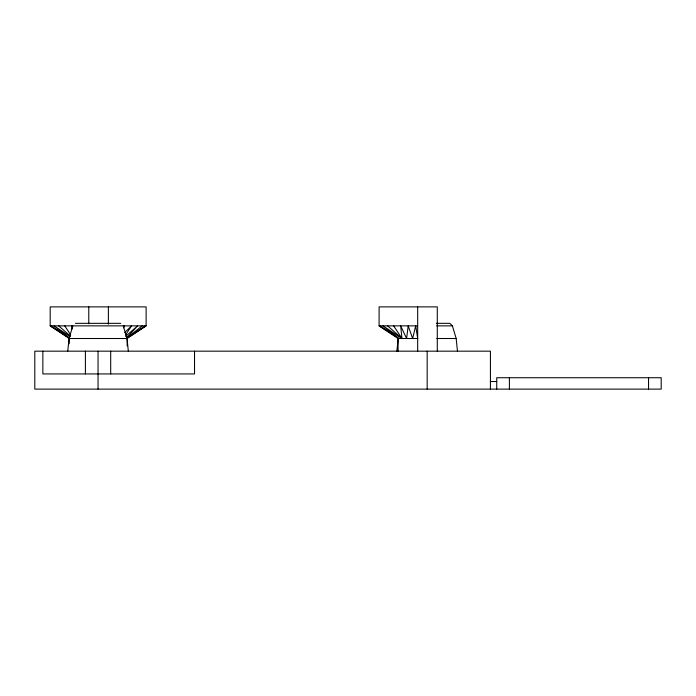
<?xml version="1.0" encoding="UTF-8"?>
<svg xmlns="http://www.w3.org/2000/svg" width="696" height="696" viewBox="0 0 696 696"><rect width="100%" height="100%" fill="white"/><g stroke="black" fill="none" stroke-linecap="round" stroke-linejoin="round"><path stroke-width="1.04" d="M67.773 351.167L69.034 338.508L72.819 325.858M396.894 351.167L398.155 338.508M123.644 327.807L124.558 325.858M125.628 334.898L131.579 325.858L124.723 332.558M125.637 336.403L137.599 325.858L126.159 338.508L146.125 325.858L146.125 306.884L50.19 306.884L50.19 325.858L69.165 338.508L69.165 343.78M142.228 325.858L126.159 338.508L145.133 325.858M75.342 323.335L120.756 323.335M436.392 323.335L449.877 323.335L452.4 325.858L456.185 338.508L457.446 351.167M417.678 325.858L379.103 325.858L379.103 306.884L437.288 306.884L437.288 351.167M436.705 325.858L452.4 325.858M69.034 338.508L127.064 338.508L128.325 351.167M395.432 336.212L379.103 325.858L398.077 338.508L417.678 338.508L415.721 325.858L412.624 338.508L408.195 325.858L406.595 338.508L400.661 325.858L401.975 338.508L383 325.858L399.069 338.508L380.094 325.858M436.74 338.508L456.185 338.508M490.419 381.521L496.744 381.521M66.529 336.212L50.19 325.858L146.125 325.858L127.151 338.508L127.151 345.895M70.357 336.707L54.088 325.858L69.313 337.847L51.182 325.858M387.62 325.858L401.975 338.508L393.649 325.858M58.716 325.858L69.878 335.698M64.737 325.858L70.688 334.898M72.671 327.807L71.758 325.858L72.079 329.025M123.279 325.858L127.064 338.508M648.55 377.728L648.55 389.116M509.394 377.728L509.394 389.116M496.744 389.116L496.744 377.728L661.2 377.728L661.2 389.116L34.8 389.116L34.8 351.167L490.419 351.167L490.419 389.116M427.17 351.167L427.17 389.116M417.678 306.884L417.678 351.167M398.077 338.508L398.077 351.167M194.532 351.167L194.532 373.935L42.856 373.935L42.856 351.167M110.699 351.167L110.699 373.935M108.385 306.884L108.385 324.162M98.049 351.167L98.049 389.116M88.775 306.884L88.775 323.753M85.399 351.167L85.399 373.935"/></g></svg>
